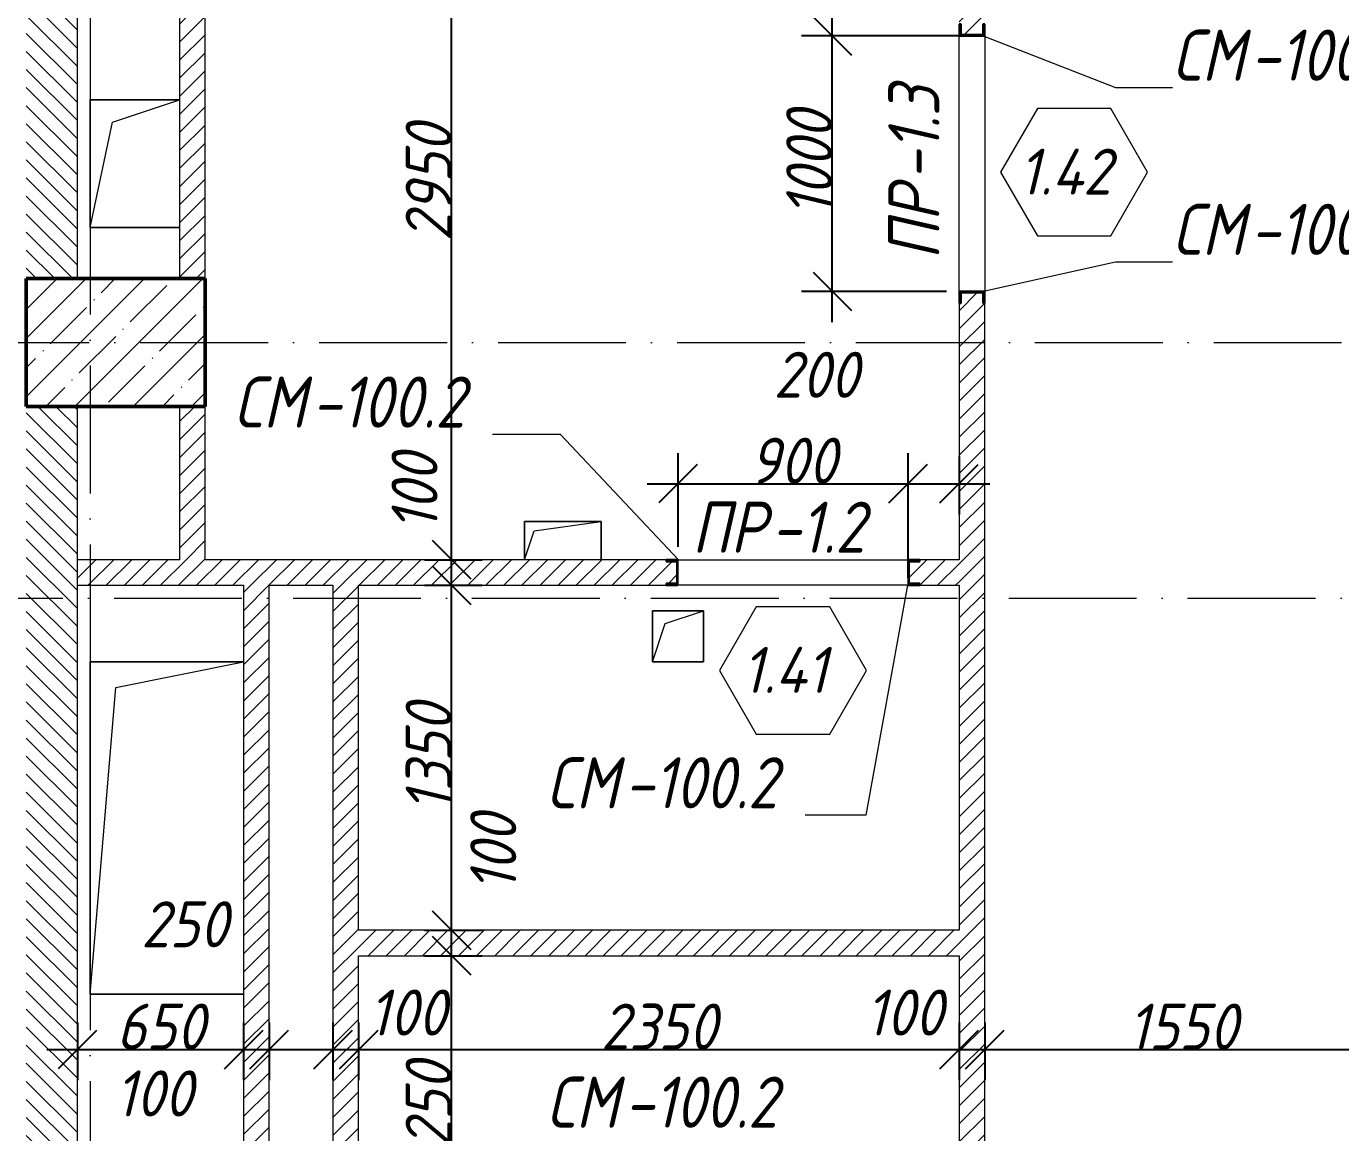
# Model space of a CAD drawing. Header units: millimetres. Extents: x -401725 to 250493, y 305116 to 802890.
# Drawn here: x -97501 to -92358, y 617205 to 621535 of the extents above; entities that cross this region are included whole.
import ezdxf

# ---------------------------------------------------------------- set-up
doc = ezdxf.new("R2010")
doc.units = ezdxf.units.MM
doc.linetypes.add('50_200_ШТРИХ_1Т_ш5_п1_п1_', pattern=[700, 500, -100, 0, -100])
for name, color, linetype, lineweight in [('A-____-____-DIMS', 7, 'Continuous', 9), ('A-DOOR-____-IDEN', 7, 'Continuous', 9), ('A-FLOR-____-OTLN', 7, 'Continuous', 9), ('A-GENM-____-IDEN', 7, 'Continuous', 9), ('A-GENM-____-MCUT', 7, 'Continuous', 25), ('A-GENM-____-OTLN', 7, 'Continuous', 9), ('A-GENM-____-OTLN-1', 7, 'Continuous', 25), ('A-WALL-FNSH-MCUT-1', 7, 'Continuous', 9), ('S-COLS-____-MCUT', 7, 'Continuous', 50), ('S-COLS-____-OTLN', 7, 'Continuous', 9), ('S-GRID-____-OTLN-1', 7, '50_200_ШТРИХ_1Т_ш5_п1_п1_', 9)]:
    doc.layers.add(name, color=color, linetype=linetype, lineweight=lineweight)
for name, color, linetype, lineweight, true_color in [('A-WALL-____-MCUT-4', 7, 'Continuous', 13, 0x000000), ('A-WALL-____-PATT-3', 9, 'Continuous', 9, 0x808080), ('A-WALL-____-PATT-4', 9, 'Continuous', 9, 0x808080), ('I-WALL-____-OTLN-2', 7, 'Continuous', 9, 0x000000)]:
    doc.layers.add(name, color=color, linetype=linetype, lineweight=lineweight, true_color=true_color)
doc.styles.add('ISOCPEUR_I_10', font='isocpeui.ttf', dxfattribs={"width": 0.9, "height": 180})
doc.styles.add('ISOCPEUR_I_14', font='isocpeui.ttf', dxfattribs={"width": 0.9, "height": 180})
doc.styles.add('ISOCPEUR_I_2', font='isocpeui.ttf', dxfattribs={"width": 0.85, "height": 2.3})
doc.dimstyles.new('ISO-1_8_0_9К_СРЕДНИЙ_Кладочные_5', dxfattribs={"dimscale": 304.8, "dimtxt": 179.276612, "dimasz": 0.492126, "dimexe": 0.393701, "dimexo": 0, "dimgap": 0, "dimtad": 1, "dimdec": 3, "dimrnd": 0.001, "dimdsep": 46, "dimtxsty": 'ISOCPEUR_I_10', "dimblk1": 'OBLIQUE', "dimblk2": 'OBLIQUE', "dimsah": 1, "dimcen": 0.09, "dimdle": 0.393701, "dimazin": 0, "dimtfac": 1, "dimtdec": 4, "dimtix": 1, "dimtmove": 2, "dimatfit": 3, "dimfxl": 1, "dimtvp": 1, "dimtolj": 1, "dimtzin": 0, "dimarcsym": 2})
doc.dimstyles.new('ISO-1_8_0_9К_СРЕДНИЙ_Кладочные_6', dxfattribs={"dimscale": 304.8, "dimtxt": 179.276612, "dimasz": 0.492126, "dimexe": 0.393701, "dimexo": 0, "dimgap": 0, "dimtad": 1, "dimdec": 3, "dimrnd": 0.001, "dimdsep": 46, "dimtxsty": 'ISOCPEUR_I_14', "dimblk1": 'OBLIQUE', "dimblk2": 'OBLIQUE', "dimsah": 1, "dimcen": 0.09, "dimdle": 0.393701, "dimazin": 0, "dimtfac": 1, "dimtdec": 4, "dimtix": 1, "dimtmove": 0, "dimatfit": 3, "dimfxl": 1, "dimtvp": 1, "dimtolj": 1, "dimtzin": 0, "dimarcsym": 2})
pattern_1 = [(135, (-175000.736, 544716.51), (-35.35534, -35.35534), [])]
pattern_2 = [(45, (-175000.736, 544716.51), (-35.35534, 35.35534), [])]

# ---------------------------------------------------------------- blocks, each defined once
blk = doc.blocks.new('BSC_Колонна _Прямоугольная - 500х700-V166-АР1_Кладочный план 1 этажа в осях 1-64_Ю-ЯЯ')
at = {"layer": 'S-COLS-____-OTLN'}
h = blk.add_hatch(dxfattribs=at)
h.set_pattern_fill('FP_171', color=256, style=0, pattern_type=2)
h.set_pattern_definition([(315, (-75581.04, 77850), (114.04925, 114.04925), []), (315, (-75581.04, 77735.95), (114.04925, 114.04925), [201.613, -40.323, 3.353, -36.97])])
h.paths.add_polyline_path([(-250, 350), (-250, -350), (250, -350), (250, 350)], flags=0)
at = {"layer": 'S-COLS-____-MCUT'}
for p, q in [((250, 350), (-250, 350)), ((-250, 350), (-250, -350)), ((250, -350), (250, 350)), ((-250, -350), (250, -350))]:
    blk.add_line(p, q, dxfattribs=at)
blk = doc.blocks.new('154_Стойка_СКБ_Швеллер - СМ-2230_100-28218823-АР1_Кладочный план 1 этажа в осях 1-64_Ю-ЯЯ')
at = {"layer": 'A-GENM-____-MCUT'}
for p, q in [((171, 50), (125, 50)), ((125, 50), (125, -50)), ((129.5, 42.4), (171, 42.4)), ((129.5, -42.4), (129.5, 42.4)), ((171, 42.4), (171, 50)), ((125, -50), (171, -50)), ((171, -42.4), (129.5, -42.4)), ((171, -50), (171, -42.4))]:
    blk.add_line(p, q, dxfattribs=at)
blk = doc.blocks.new('AR_Отверстие прямоугольное _в плите_ - AR_Отверстие прямоугольное _в плите_-30459597-АР1_Кладочный план 1 этажа в осях 1-64_Ю-ЯЯ')
at = {"layer": 'A-GENM-____-OTLN'}
for p, q in [((100, 100), (-100, 100)), ((-100, 100), (-100, -100)), ((-50, 50), (100, 100)), ((100, -100), (100, 100)), ((-100, -100), (-50, 50)), ((-100, -100), (100, -100))]:
    blk.add_line(p, q, dxfattribs=at)
blk = doc.blocks.new('AR_Отверстие прямоугольное _в плите_ - AR_Отверстие прямоугольное _в плите_-V193-АР1_Кладочный план 1 этажа в осях 1-64_Ю-ЯЯ')
at = {"layer": 'A-GENM-____-OTLN'}
for p, q in [((150, 75), (-150, 75)), ((-150, 75), (-150, -75)), ((-112.5, 37.5), (150, 75)), ((150, -75), (150, 75)), ((-150, -75), (-112.5, 37.5))]:
    blk.add_line(p, q, dxfattribs=at)
blk = doc.blocks.new('AR_Отверстие прямоугольное _в плите_ - AR_Отверстие прямоугольное _в плите_-30552544-АР1_Кладочный план 1 этажа в осях 1-64_Ю-ЯЯ')
at = {"layer": 'A-GENM-____-OTLN'}
for p, q in [((300, 650), (-300, 650)), ((-300, 650), (-300, -650)), ((-200, 550), (300, 650)), ((-300, -650), (-200, 550)), ((-300, -650), (300, -650))]:
    blk.add_line(p, q, dxfattribs=at)
blk = doc.blocks.new('AR_Отверстие прямоугольное _в плите_ - AR_Отверстие прямоугольное _в плите_-V244-АР1_Кладочный план 1 этажа в осях 1-64_Ю-ЯЯ')
at = {"layer": 'A-GENM-____-OTLN'}
for p, q in [((175, 250), (-175, 250)), ((-175, 250), (-175, -250)), ((-87.5, 162.5), (175, 250)), ((-175, -250), (-87.5, 162.5)), ((-175, -250), (175, -250))]:
    blk.add_line(p, q, dxfattribs=at)
blk = doc.blocks.new('Марка проема - марка проема-27336095-АР1_Кладочный план 1 этажа в осях 1-64_Ю-ЯЯ')
at = {"layer": 'A-DOOR-____-IDEN'}
for p, q in [((-1.439, 0.159), (-2.877, -2.333)), ((1.439, 0.159), (-1.439, 0.159)), ((2.877, -2.333), (1.439, 0.159)), ((-2.877, -2.333), (-1.439, -4.825)), ((1.439, -4.825), (2.877, -2.333)), ((-1.439, -4.825), (1.439, -4.825))]:
    blk.add_line(p, q, dxfattribs=at)
blk = doc.blocks.new('_Oblique')
at = {"color": 0, "linetype": 'ByBlock', "lineweight": -2}
blk.add_line((-0.5, -0.5), (0.5, 0.5), dxfattribs=at)
blk = doc.blocks.new('*D12649')
at = {"layer": 'A-____-____-DIMS', "color": 0, "lineweight": -2, "transparency": 16777216}
for p, q in [((-95836.4, 616527.6), (-95836.4, 618017.6)), ((-95942.5, 617897.6), (-95716.4, 617897.6)), ((-96255.5, 616647.6), (-95716.4, 616647.6))]:
    blk.add_line(p, q, dxfattribs=at)
at = {"layer": 'Defpoints', "color": 0, "transparency": 16777216}
for p in [(-95942.5, 617897.6), (-95836.4, 617897.6), (-96255.5, 616647.6)]:
    blk.add_point(p, dxfattribs=at)
at = {"layer": 'A-____-____-DIMS', "color": 0, "lineweight": -2, "transparency": 16777216, "xscale": 150, "yscale": 150, "zscale": 150}
for p, rotation in [((-95836.4, 617897.6), 90), ((-95836.4, 616647.6), 270)]:
    blk.add_blockref('_Oblique', p, dxfattribs=dict(at, rotation=rotation))
at = {"layer": 'A-____-____-DIMS', "color": 0, "transparency": 16777216, "insert": (-95926.4, 617272.6), "char_height": 180, "width": 504.733, "attachment_point": 5, "rotation": 90, "style": 'ISOCPEUR_I_14'}
blk.add_mtext('\\A1;1250', dxfattribs=at)
blk = doc.blocks.new('*D12650')
at = {"layer": 'A-____-____-DIMS', "color": 0, "lineweight": -2, "transparency": 16777216}
for p, q in [((-95836.4, 617777.6), (-95836.4, 618117.6)), ((-95942.5, 617997.6), (-95716.4, 617997.6)), ((-95942.5, 617897.6), (-95716.4, 617897.6))]:
    blk.add_line(p, q, dxfattribs=at)
at = {"layer": 'Defpoints', "color": 0, "transparency": 16777216}
for p in [(-95942.5, 617997.6), (-95836.4, 617997.6), (-95942.5, 617897.6)]:
    blk.add_point(p, dxfattribs=at)
at = {"layer": 'A-____-____-DIMS', "color": 0, "lineweight": -2, "transparency": 16777216, "xscale": 150, "yscale": 150, "zscale": 150}
for p, rotation in [((-95836.4, 617997.6), 90), ((-95836.4, 617897.6), 270)]:
    blk.add_blockref('_Oblique', p, dxfattribs=dict(at, rotation=rotation))
at = {"layer": 'A-____-____-DIMS', "color": 0, "transparency": 16777216, "insert": (-95763.6, 618148.5), "char_height": 180, "width": 368.207, "attachment_point": 1, "rotation": 90, "line_spacing_factor": 1.149209, "style": 'ISOCPEUR_I_10'}
blk.add_mtext('\\A1;100', dxfattribs=at)
blk = doc.blocks.new('*D12651')
at = {"layer": 'A-____-____-DIMS', "color": 0, "lineweight": -2, "transparency": 16777216}
for p, q in [((-95836.4, 617877.6), (-95836.4, 619467.6)), ((-95942.5, 619347.6), (-95716.4, 619347.6)), ((-95942.5, 617997.6), (-95716.4, 617997.6))]:
    blk.add_line(p, q, dxfattribs=at)
at = {"layer": 'Defpoints', "color": 0, "transparency": 16777216}
for p in [(-95942.5, 619347.6), (-95836.4, 619347.6), (-95942.5, 617997.6)]:
    blk.add_point(p, dxfattribs=at)
at = {"layer": 'A-____-____-DIMS', "color": 0, "lineweight": -2, "transparency": 16777216, "xscale": 150, "yscale": 150, "zscale": 150}
for p, rotation in [((-95836.4, 619347.6), 90), ((-95836.4, 617997.6), 270)]:
    blk.add_blockref('_Oblique', p, dxfattribs=dict(at, rotation=rotation))
at = {"layer": 'A-____-____-DIMS', "color": 0, "transparency": 16777216, "insert": (-95926.4, 618672.6), "char_height": 180, "width": 504.733, "attachment_point": 5, "rotation": 90, "style": 'ISOCPEUR_I_14'}
blk.add_mtext('\\A1;1350', dxfattribs=at)
blk = doc.blocks.new('*D12652')
at = {"layer": 'A-____-____-DIMS', "color": 0, "lineweight": -2, "transparency": 16777216}
for p, q in [((-95836.4, 619227.6), (-95836.4, 619567.6)), ((-95942.5, 619447.6), (-95716.4, 619447.6)), ((-95942.5, 619347.6), (-95716.4, 619347.6))]:
    blk.add_line(p, q, dxfattribs=at)
at = {"layer": 'Defpoints', "color": 0, "transparency": 16777216}
for p in [(-95942.5, 619447.6), (-95836.4, 619447.6), (-95942.5, 619347.6)]:
    blk.add_point(p, dxfattribs=at)
at = {"layer": 'A-____-____-DIMS', "color": 0, "lineweight": -2, "transparency": 16777216, "xscale": 150, "yscale": 150, "zscale": 150}
for p, rotation in [((-95836.4, 619447.6), 90), ((-95836.4, 619347.6), 270)]:
    blk.add_blockref('_Oblique', p, dxfattribs=dict(at, rotation=rotation))
at = {"layer": 'A-____-____-DIMS', "color": 0, "transparency": 16777216, "insert": (-96071.6, 619560), "char_height": 180, "width": 368.207, "attachment_point": 1, "rotation": 90, "line_spacing_factor": 1.149209, "style": 'ISOCPEUR_I_10'}
blk.add_mtext('\\A1;100', dxfattribs=at)
blk = doc.blocks.new('*D12653')
at = {"layer": 'A-____-____-DIMS', "color": 0, "lineweight": -2, "transparency": 16777216}
for p, q in [((-95836.4, 619327.6), (-95836.4, 622517.6)), ((-95942.5, 622397.6), (-95716.4, 622397.6)), ((-95942.5, 619447.6), (-95716.4, 619447.6))]:
    blk.add_line(p, q, dxfattribs=at)
at = {"layer": 'Defpoints', "color": 0, "transparency": 16777216}
for p in [(-95942.5, 622397.6), (-95836.4, 622397.6), (-95942.5, 619447.6)]:
    blk.add_point(p, dxfattribs=at)
at = {"layer": 'A-____-____-DIMS', "color": 0, "lineweight": -2, "transparency": 16777216, "xscale": 150, "yscale": 150, "zscale": 150}
for p, rotation in [((-95836.4, 622397.6), 90), ((-95836.4, 619447.6), 270)]:
    blk.add_blockref('_Oblique', p, dxfattribs=dict(at, rotation=rotation))
at = {"layer": 'A-____-____-DIMS', "color": 0, "transparency": 16777216, "insert": (-95926.4, 620922.6), "char_height": 180, "width": 546.104, "attachment_point": 5, "rotation": 90, "style": 'ISOCPEUR_I_14'}
blk.add_mtext('\\A1;2950', dxfattribs=at)
blk = doc.blocks.new('*D12654')
at = {"layer": 'A-____-____-DIMS', "color": 0, "lineweight": -2, "transparency": 16777216}
for p, q in [((-97300.7, 617636.3), (-97300.7, 617410.3)), ((-96650.7, 617636.3), (-96650.7, 617410.3)), ((-97420.7, 617530.3), (-96530.7, 617530.3))]:
    blk.add_line(p, q, dxfattribs=at)
at = {"layer": 'Defpoints', "color": 0, "transparency": 16777216}
for p in [(-97300.7, 617636.3), (-96650.7, 617636.3), (-96650.7, 617530.3)]:
    blk.add_point(p, dxfattribs=at)
at = {"layer": 'A-____-____-DIMS', "color": 0, "lineweight": -2, "transparency": 16777216, "xscale": 150, "yscale": 150, "zscale": 150, "rotation": 180}
blk.add_blockref('_Oblique', (-97300.7, 617530.3), dxfattribs=at)
at = {"layer": 'A-____-____-DIMS', "color": 0, "lineweight": -2, "transparency": 16777216, "xscale": 150, "yscale": 150, "zscale": 150}
blk.add_blockref('_Oblique', (-96650.7, 617530.3), dxfattribs=at)
at = {"layer": 'A-____-____-DIMS', "color": 0, "transparency": 16777216, "insert": (-96975.7, 617620.3), "char_height": 180, "width": 409.578, "attachment_point": 5, "style": 'ISOCPEUR_I_14'}
blk.add_mtext('\\A1;650', dxfattribs=at)
blk = doc.blocks.new('*D12655')
at = {"layer": 'A-____-____-DIMS', "color": 0, "lineweight": -2, "transparency": 16777216}
for p, q in [((-96650.7, 617636.3), (-96650.7, 617410.3)), ((-96550.7, 617636.3), (-96550.7, 617410.3)), ((-96770.7, 617530.3), (-96430.7, 617530.3))]:
    blk.add_line(p, q, dxfattribs=at)
at = {"layer": 'Defpoints', "color": 0, "transparency": 16777216}
for p in [(-96650.7, 617636.3), (-96550.7, 617636.3), (-96550.7, 617530.3)]:
    blk.add_point(p, dxfattribs=at)
at = {"layer": 'A-____-____-DIMS', "color": 0, "lineweight": -2, "transparency": 16777216, "xscale": 150, "yscale": 150, "zscale": 150, "rotation": 180}
blk.add_blockref('_Oblique', (-96650.7, 617530.3), dxfattribs=at)
at = {"layer": 'A-____-____-DIMS', "color": 0, "lineweight": -2, "transparency": 16777216, "xscale": 150, "yscale": 150, "zscale": 150}
blk.add_blockref('_Oblique', (-96550.7, 617530.3), dxfattribs=at)
at = {"layer": 'A-____-____-DIMS', "color": 0, "transparency": 16777216, "insert": (-97153.1, 617448.9), "char_height": 180, "width": 368.207, "attachment_point": 1, "line_spacing_factor": 1.149209, "style": 'ISOCPEUR_I_10'}
blk.add_mtext('\\A1;100', dxfattribs=at)
blk = doc.blocks.new('*D12656')
at = {"layer": 'A-____-____-DIMS', "color": 0, "lineweight": -2, "transparency": 16777216}
for p, q in [((-96550.7, 617636.3), (-96550.7, 617410.3)), ((-96300.7, 617636.3), (-96300.7, 617410.3)), ((-96670.7, 617530.3), (-96180.7, 617530.3))]:
    blk.add_line(p, q, dxfattribs=at)
at = {"layer": 'Defpoints', "color": 0, "transparency": 16777216}
for p in [(-96550.7, 617636.3), (-96300.7, 617636.3), (-96300.7, 617530.3)]:
    blk.add_point(p, dxfattribs=at)
at = {"layer": 'A-____-____-DIMS', "color": 0, "lineweight": -2, "transparency": 16777216, "xscale": 150, "yscale": 150, "zscale": 150, "rotation": 180}
blk.add_blockref('_Oblique', (-96550.7, 617530.3), dxfattribs=at)
at = {"layer": 'A-____-____-DIMS', "color": 0, "lineweight": -2, "transparency": 16777216, "xscale": 150, "yscale": 150, "zscale": 150}
blk.add_blockref('_Oblique', (-96300.7, 617530.3), dxfattribs=at)
at = {"layer": 'A-____-____-DIMS', "color": 0, "transparency": 16777216, "insert": (-97051.6, 618110.8), "char_height": 180, "width": 409.578, "attachment_point": 1, "line_spacing_factor": 1.149209, "style": 'ISOCPEUR_I_10'}
blk.add_mtext('\\A1;250', dxfattribs=at)
blk = doc.blocks.new('*D12657')
at = {"layer": 'A-____-____-DIMS', "color": 0, "lineweight": -2, "transparency": 16777216}
for p, q in [((-96300.7, 617636.3), (-96300.7, 617410.3)), ((-96200.7, 617636.3), (-96200.7, 617410.3)), ((-96420.7, 617530.3), (-96080.7, 617530.3))]:
    blk.add_line(p, q, dxfattribs=at)
at = {"layer": 'Defpoints', "color": 0, "transparency": 16777216}
for p in [(-96300.7, 617636.3), (-96200.7, 617636.3), (-96200.7, 617530.3)]:
    blk.add_point(p, dxfattribs=at)
at = {"layer": 'A-____-____-DIMS', "color": 0, "lineweight": -2, "transparency": 16777216, "xscale": 150, "yscale": 150, "zscale": 150, "rotation": 180}
blk.add_blockref('_Oblique', (-96300.7, 617530.3), dxfattribs=at)
at = {"layer": 'A-____-____-DIMS', "color": 0, "lineweight": -2, "transparency": 16777216, "xscale": 150, "yscale": 150, "zscale": 150}
blk.add_blockref('_Oblique', (-96200.7, 617530.3), dxfattribs=at)
at = {"layer": 'A-____-____-DIMS', "color": 0, "transparency": 16777216, "insert": (-96160.9, 617765.4), "char_height": 180, "width": 368.207, "attachment_point": 1, "line_spacing_factor": 1.149209, "style": 'ISOCPEUR_I_10'}
blk.add_mtext('\\A1;100', dxfattribs=at)
blk = doc.blocks.new('*D12658')
at = {"layer": 'A-____-____-DIMS', "color": 0, "lineweight": -2, "transparency": 16777216}
for p, q in [((-96200.7, 617636.3), (-96200.7, 617410.3)), ((-93850.7, 617636.3), (-93850.7, 617410.3)), ((-96320.7, 617530.3), (-93730.7, 617530.3))]:
    blk.add_line(p, q, dxfattribs=at)
at = {"layer": 'Defpoints', "color": 0, "transparency": 16777216}
for p in [(-96200.7, 617636.3), (-93850.7, 617636.3), (-93850.7, 617530.3)]:
    blk.add_point(p, dxfattribs=at)
at = {"layer": 'A-____-____-DIMS', "color": 0, "lineweight": -2, "transparency": 16777216, "xscale": 150, "yscale": 150, "zscale": 150, "rotation": 180}
blk.add_blockref('_Oblique', (-96200.7, 617530.3), dxfattribs=at)
at = {"layer": 'A-____-____-DIMS', "color": 0, "lineweight": -2, "transparency": 16777216, "xscale": 150, "yscale": 150, "zscale": 150}
blk.add_blockref('_Oblique', (-93850.7, 617530.3), dxfattribs=at)
at = {"layer": 'A-____-____-DIMS', "color": 0, "transparency": 16777216, "insert": (-95025.7, 617620.3), "char_height": 180, "width": 546.104, "attachment_point": 5, "style": 'ISOCPEUR_I_14'}
blk.add_mtext('\\A1;2350', dxfattribs=at)
blk = doc.blocks.new('*D12659')
at = {"layer": 'A-____-____-DIMS', "color": 0, "lineweight": -2, "transparency": 16777216}
for p, q in [((-93850.7, 617636.3), (-93850.7, 617410.3)), ((-93750.7, 617636.3), (-93750.7, 617410.3)), ((-93970.7, 617530.3), (-93630.7, 617530.3))]:
    blk.add_line(p, q, dxfattribs=at)
at = {"layer": 'Defpoints', "color": 0, "transparency": 16777216}
for p in [(-93850.7, 617636.3), (-93750.7, 617636.3), (-93750.7, 617530.3)]:
    blk.add_point(p, dxfattribs=at)
at = {"layer": 'A-____-____-DIMS', "color": 0, "lineweight": -2, "transparency": 16777216, "xscale": 150, "yscale": 150, "zscale": 150, "rotation": 180}
blk.add_blockref('_Oblique', (-93850.7, 617530.3), dxfattribs=at)
at = {"layer": 'A-____-____-DIMS', "color": 0, "lineweight": -2, "transparency": 16777216, "xscale": 150, "yscale": 150, "zscale": 150}
blk.add_blockref('_Oblique', (-93750.7, 617530.3), dxfattribs=at)
at = {"layer": 'A-____-____-DIMS', "color": 0, "transparency": 16777216, "insert": (-94217, 617765.4), "char_height": 180, "width": 368.207, "attachment_point": 1, "line_spacing_factor": 1.149209, "style": 'ISOCPEUR_I_10'}
blk.add_mtext('\\A1;100', dxfattribs=at)
blk = doc.blocks.new('*D12660')
at = {"layer": 'A-____-____-DIMS', "color": 0, "lineweight": -2, "transparency": 16777216}
for p, q in [((-93750.7, 617636.3), (-93750.7, 617410.3)), ((-92200.7, 617636.3), (-92200.7, 617410.3)), ((-93870.7, 617530.3), (-92080.7, 617530.3))]:
    blk.add_line(p, q, dxfattribs=at)
at = {"layer": 'Defpoints', "color": 0, "transparency": 16777216}
for p in [(-93750.7, 617636.3), (-92200.7, 617636.3), (-92200.7, 617530.3)]:
    blk.add_point(p, dxfattribs=at)
at = {"layer": 'A-____-____-DIMS', "color": 0, "lineweight": -2, "transparency": 16777216, "xscale": 150, "yscale": 150, "zscale": 150, "rotation": 180}
blk.add_blockref('_Oblique', (-93750.7, 617530.3), dxfattribs=at)
at = {"layer": 'A-____-____-DIMS', "color": 0, "lineweight": -2, "transparency": 16777216, "xscale": 150, "yscale": 150, "zscale": 150}
blk.add_blockref('_Oblique', (-92200.7, 617530.3), dxfattribs=at)
at = {"layer": 'A-____-____-DIMS', "color": 0, "transparency": 16777216, "insert": (-92975.7, 617620.3), "char_height": 180, "width": 504.733, "attachment_point": 5, "style": 'ISOCPEUR_I_14'}
blk.add_mtext('\\A1;1550', dxfattribs=at)
blk = doc.blocks.new('*D12668')
at = {"layer": 'A-____-____-DIMS', "color": 0, "lineweight": -2, "transparency": 16777216}
for p, q in [((-94950.7, 619497.6), (-94950.7, 619865.1)), ((-94050.7, 619377.2), (-94050.7, 619865.1)), ((-95070.7, 619745.1), (-93930.7, 619745.1))]:
    blk.add_line(p, q, dxfattribs=at)
at = {"layer": 'Defpoints', "color": 0, "transparency": 16777216}
for p in [(-94050.7, 619745.1), (-94950.7, 619497.6), (-94050.7, 619377.2)]:
    blk.add_point(p, dxfattribs=at)
at = {"layer": 'A-____-____-DIMS', "color": 0, "lineweight": -2, "transparency": 16777216, "xscale": 150, "yscale": 150, "zscale": 150, "rotation": 180}
blk.add_blockref('_Oblique', (-94950.7, 619745.1), dxfattribs=at)
at = {"layer": 'A-____-____-DIMS', "color": 0, "lineweight": -2, "transparency": 16777216, "xscale": 150, "yscale": 150, "zscale": 150}
blk.add_blockref('_Oblique', (-94050.7, 619745.1), dxfattribs=at)
at = {"layer": 'A-____-____-DIMS', "color": 0, "transparency": 16777216, "insert": (-94500.7, 619835.1), "char_height": 180, "width": 409.578, "attachment_point": 5, "style": 'ISOCPEUR_I_14'}
blk.add_mtext('\\A1;900', dxfattribs=at)
blk = doc.blocks.new('*D12669')
at = {"layer": 'A-____-____-DIMS', "color": 0, "lineweight": -2, "transparency": 16777216}
for p, q in [((-94050.7, 619377.2), (-94050.7, 619865.1)), ((-93850.7, 619851.1), (-93850.7, 619625.1)), ((-94170.7, 619745.1), (-93730.7, 619745.1))]:
    blk.add_line(p, q, dxfattribs=at)
at = {"layer": 'Defpoints', "color": 0, "transparency": 16777216}
for p in [(-93850.7, 619851.1), (-93850.7, 619745.1), (-94050.7, 619377.2)]:
    blk.add_point(p, dxfattribs=at)
at = {"layer": 'A-____-____-DIMS', "color": 0, "lineweight": -2, "transparency": 16777216, "xscale": 150, "yscale": 150, "zscale": 150, "rotation": 180}
blk.add_blockref('_Oblique', (-94050.7, 619745.1), dxfattribs=at)
at = {"layer": 'A-____-____-DIMS', "color": 0, "lineweight": -2, "transparency": 16777216, "xscale": 150, "yscale": 150, "zscale": 150}
blk.add_blockref('_Oblique', (-93850.7, 619745.1), dxfattribs=at)
at = {"layer": 'A-____-____-DIMS', "color": 0, "transparency": 16777216, "insert": (-94577.1, 620261.4), "char_height": 180, "width": 409.578, "attachment_point": 1, "line_spacing_factor": 1.149209, "style": 'ISOCPEUR_I_10'}
blk.add_mtext('\\A1;200', dxfattribs=at)
blk = doc.blocks.new('*D12670')
at = {"layer": 'A-____-____-DIMS', "color": 0, "lineweight": -2, "transparency": 16777216}
for p, q in [((-94347.3, 620377.6), (-94347.3, 621617.6)), ((-93836.7, 621497.6), (-94467.3, 621497.6)), ((-93900.7, 620497.6), (-94467.3, 620497.6))]:
    blk.add_line(p, q, dxfattribs=at)
at = {"layer": 'Defpoints', "color": 0, "transparency": 16777216}
for p in [(-94347.3, 621497.6), (-93836.7, 621497.6), (-93900.7, 620497.6)]:
    blk.add_point(p, dxfattribs=at)
at = {"layer": 'A-____-____-DIMS', "color": 0, "lineweight": -2, "transparency": 16777216, "xscale": 150, "yscale": 150, "zscale": 150}
for p, rotation in [((-94347.3, 621497.6), 90), ((-94347.3, 620497.6), 270)]:
    blk.add_blockref('_Oblique', p, dxfattribs=dict(at, rotation=rotation))
at = {"layer": 'A-____-____-DIMS', "color": 0, "transparency": 16777216, "insert": (-94437.3, 620997.6), "char_height": 180, "width": 504.733, "attachment_point": 5, "rotation": 90, "style": 'ISOCPEUR_I_14'}
blk.add_mtext('\\A1;1000', dxfattribs=at)
blk = doc.blocks.new('*D12671')
at = {"layer": 'A-____-____-DIMS', "color": 0, "lineweight": -2, "transparency": 16777216}
for p, q in [((-94347.3, 621377.6), (-94347.3, 622517.6)), ((-94453.4, 622397.6), (-94227.3, 622397.6)), ((-93836.7, 621497.6), (-94467.3, 621497.6))]:
    blk.add_line(p, q, dxfattribs=at)
at = {"layer": 'Defpoints', "color": 0, "transparency": 16777216}
for p in [(-94453.4, 622397.6), (-94347.3, 622397.6), (-93836.7, 621497.6)]:
    blk.add_point(p, dxfattribs=at)
at = {"layer": 'A-____-____-DIMS', "color": 0, "lineweight": -2, "transparency": 16777216, "xscale": 150, "yscale": 150, "zscale": 150}
for p, rotation in [((-94347.3, 622397.6), 90), ((-94347.3, 621497.6), 270)]:
    blk.add_blockref('_Oblique', p, dxfattribs=dict(at, rotation=rotation))
at = {"layer": 'A-____-____-DIMS', "color": 0, "transparency": 16777216, "insert": (-94437.3, 621947.6), "char_height": 180, "width": 409.578, "attachment_point": 5, "rotation": 90, "style": 'ISOCPEUR_I_14'}
blk.add_mtext('\\A1;900', dxfattribs=at)

msp = doc.modelspace()

# ---------------------------------------------------------------- hatches: boundary and pattern name
at = {"layer": 'A-WALL-____-PATT-3'}
h = msp.add_hatch(dxfattribs=at)
h.set_pattern_fill('FP_6', color=256, style=0, pattern_type=2)
h.set_pattern_definition(pattern_1)
h.paths.add_polyline_path([(-97500.7357, 620547.5526), (-97300.7357, 620547.5526), (-97300.7357, 622397.5526), (-97500.7357, 622397.5526)], flags=0)
h = msp.add_hatch(dxfattribs=at)
h.set_pattern_fill('FP_6', color=256, style=0, pattern_type=2)
h.set_pattern_definition(pattern_1)
h.paths.add_polyline_path([(-97500.7357, 615097.5526), (-97300.7357, 615097.5526), (-97300.7357, 620047.5526), (-97500.7357, 620047.5526), (-97500.7357, 618086.3204)], flags=0)
at = {"layer": 'A-WALL-____-PATT-4'}
h = msp.add_hatch(dxfattribs=at)
h.set_pattern_fill('FP_5', color=256, style=0, pattern_type=2)
h.set_pattern_definition(pattern_2)
h.paths.add_polyline_path([(-96800.7357, 620547.5526), (-96800.7357, 622397.5526), (-96900.7357, 622397.5526), (-96900.7357, 620547.5526)], flags=0)
h = msp.add_hatch(dxfattribs=at)
h.set_pattern_fill('FP_5', color=256, style=0, pattern_type=2)
h.set_pattern_definition(pattern_2)
h.paths.add_polyline_path([(-93750.7357, 611797.5526), (-93750.7357, 611951.5526), (-93758.3357, 611951.5526), (-93758.3357, 611993.0526), (-93843.1357, 611993.0526), (-93843.1357, 611951.5526), (-93850.7357, 611951.5526), (-93850.7357, 611797.5526), (-93758.3357, 611797.5526)], flags=0)
h.paths.add_polyline_path([(-93843.1357, 612902.0526), (-93758.3357, 612902.0526), (-93757.9232, 612943.5526), (-93750.7357, 612943.5526), (-93750.7357, 614341.5526), (-93758.3357, 614341.5526), (-93758.3357, 614383.0526), (-93843.1357, 614383.0526), (-93843.1357, 614341.5526), (-93850.7357, 614341.5526), (-93850.7357, 612943.5526), (-93843.1357, 612943.5526)], flags=0)
h.paths.add_polyline_path([(-93758.3357, 615392.0526), (-93758.3357, 615433.5526), (-93750.7357, 615433.5526), (-93750.7357, 620451.5526), (-93758.3357, 620451.5526), (-93758.3357, 620493.0526), (-93843.1357, 620493.0526), (-93843.1357, 620451.5526), (-93850.7357, 620451.5526), (-93850.7357, 615433.5526), (-93843.1357, 615433.5526), (-93843.1357, 615392.0526)], flags=0)
h.paths.add_polyline_path([(-93843.1357, 621502.0526), (-93758.3357, 621502.0526), (-93758.3357, 621543.5526), (-93750.7357, 621543.5526), (-93750.7357, 622397.5526), (-93850.7357, 622397.5526), (-93850.7357, 621543.5526), (-93843.1357, 621543.5526)], flags=0)
h = msp.add_hatch(dxfattribs=at)
h.set_pattern_fill('FP_5', color=256, style=0, pattern_type=2)
h.set_pattern_definition(pattern_2)
h.paths.add_polyline_path([(-96900.7357, 619447.5526), (-96800.7357, 619447.5526), (-96800.7357, 620047.5526), (-96900.7357, 620047.5526)], flags=0)
h = msp.add_hatch(dxfattribs=at)
h.set_pattern_fill('FP_5', color=256, style=0, pattern_type=2)
h.set_pattern_definition(pattern_2)
h.paths.add_polyline_path([(-94004.7357, 619347.5526), (-93850.7357, 619347.5526), (-93850.7357, 619447.5526), (-94004.7357, 619447.5526), (-94004.7357, 619439.9526), (-94046.2357, 619439.9526), (-94046.2357, 619355.1526), (-94004.7357, 619355.1526)], flags=0)
h.paths.add_polyline_path([(-96550.7357, 619347.5526), (-94996.7357, 619347.5526), (-94996.7357, 619355.1526), (-94955.2357, 619355.1526), (-94955.2357, 619439.9526), (-94996.7357, 619439.9526), (-94996.7357, 619447.5526), (-97300.7357, 619447.5526), (-97300.7357, 619347.5526), (-96650.7357, 619347.5526)], flags=0)
h = msp.add_hatch(dxfattribs=at)
h.set_pattern_fill('FP_5', color=256, style=0, pattern_type=2)
h.set_pattern_definition(pattern_2)
h.paths.add_polyline_path([(-96550.7357, 615947.5526), (-96550.7357, 619347.5526), (-96650.7357, 619347.5526), (-96650.7357, 615947.5526)], flags=0)
h = msp.add_hatch(dxfattribs=at)
h.set_pattern_fill('FP_5', color=256, style=0, pattern_type=2)
h.set_pattern_definition(pattern_2)
h.paths.add_polyline_path([(-96200.7357, 616547.5526), (-96200.7357, 616597.5526), (-96203.7357, 616597.5526), (-96203.7357, 616644.5526), (-96297.7357, 616644.5526), (-96297.7357, 616597.5526), (-96300.7357, 616597.5526), (-96300.7357, 616547.5526), (-96203.7357, 616547.5526)], flags=0)
h.paths.add_polyline_path([(-96200.7357, 617047.5526), (-96200.7357, 619347.5526), (-96300.7357, 619347.5526), (-96300.7357, 617047.5526)], flags=0)
h = msp.add_hatch(dxfattribs=at)
h.set_pattern_fill('FP_5', color=256, style=0, pattern_type=2)
h.set_pattern_definition(pattern_2)
h.paths.add_polyline_path([(-93850.7357, 617897.5526), (-93850.7357, 617997.5526), (-96200.7357, 617997.5526), (-96200.7357, 617897.5526), (-94595.6538, 617897.5526)], flags=0)

# ---------------------------------------------------------------- linework, layer by layer
at = {"layer": 'A-FLOR-____-OTLN'}
for p, q in [((-97250.7357, 621247.2051), (-96900.7357, 621247.2051)), ((-97250.7357, 620747.2051), (-97250.7357, 621247.2051)), ((-96900.7357, 620747.2051), (-97250.7357, 620747.2051)), ((-95550.7357, 619447.5526), (-95550.7357, 619597.5526)), ((-95550.7357, 619597.5526), (-95250.7357, 619597.5526)), ((-95250.7357, 619597.5526), (-95250.7357, 619447.5526)), ((-95050.7357, 619247.5526), (-94850.7357, 619247.5526)), ((-95050.7357, 619047.5526), (-95050.7357, 619247.5526)), ((-94850.7357, 619247.5526), (-94850.7357, 619047.5526)), ((-97250.7357, 619047.5526), (-96650.7357, 619047.5526)), ((-97250.7357, 617747.5526), (-97250.7357, 619047.5526)), ((-94850.7357, 619047.5526), (-95050.7357, 619047.5526)), ((-96650.7357, 617747.5526), (-97250.7357, 617747.5526))]:
    msp.add_line(p, q, dxfattribs=at)
at = {"layer": 'A-GENM-____-IDEN'}
for p, q in [((-93750.7357, 621495.5526), (-93238.7509, 621295.0705)), ((-93238.7509, 621295.0705), (-93015.6994, 621295.0705)), ((-93750.7357, 620499.5526), (-93238.7509, 620613.4421)), ((-93238.7509, 620613.4421), (-93015.6994, 620613.4421)), ((-95410.0516, 619937.5526), (-95676.3826, 619937.5526)), ((-94948.7357, 619447.5526), (-95410.0516, 619937.5526)), ((-94052.7357, 619347.5526), (-94215.1782, 618447.5526)), ((-94215.1782, 618447.5526), (-94453.0007, 618447.5526))]:
    msp.add_line(p, q, dxfattribs=at)
at = {"layer": 'A-WALL-____-MCUT-4'}
for p, q in [((-97300.7357, 620547.5526), (-97300.7357, 622397.5526)), ((-97300.7357, 615097.5526), (-97300.7357, 620047.5526))]:
    msp.add_line(p, q, dxfattribs=at)
at = {"layer": 'A-WALL-FNSH-MCUT-1'}
for p, q in [((-96900.7357, 622397.5526), (-96900.7357, 620547.5526)), ((-96800.7357, 620547.5526), (-96800.7357, 622397.5526)), ((-93850.7357, 620451.5526), (-93850.7357, 619447.5526)), ((-93750.7357, 615433.5526), (-93750.7357, 620451.5526)), ((-96900.7357, 620047.5526), (-96900.7357, 619447.5526)), ((-96800.7357, 619447.5526), (-96800.7357, 620047.5526)), ((-96900.7357, 619447.5526), (-97300.7357, 619447.5526)), ((-94996.7357, 619447.5526), (-96800.7357, 619447.5526)), ((-93850.7357, 619447.5526), (-94004.7357, 619447.5526)), ((-97300.7357, 619347.5526), (-96650.7357, 619347.5526)), ((-96650.7357, 619347.5526), (-96650.7357, 615947.5526)), ((-96550.7357, 616547.5526), (-96550.7357, 619347.5526)), ((-96550.7357, 619347.5526), (-96300.7357, 619347.5526)), ((-96300.7357, 619347.5526), (-96300.7357, 617047.5526)), ((-96200.7357, 617997.5526), (-96200.7357, 619347.5526)), ((-96200.7357, 619347.5526), (-94996.7357, 619347.5526)), ((-94004.7357, 619347.5526), (-93850.7357, 619347.5526)), ((-93850.7357, 619347.5526), (-93850.7357, 617997.5526)), ((-93850.7357, 617997.5526), (-96200.7357, 617997.5526)), ((-96200.7357, 617897.5526), (-93850.7357, 617897.5526)), ((-96200.7357, 617047.5526), (-96200.7357, 617897.5526)), ((-93850.7357, 617897.5526), (-93850.7357, 616547.5526))]:
    msp.add_line(p, q, dxfattribs=at)
at = {"layer": 'I-WALL-____-OTLN-2'}
for p, q in [((-93850.7357, 620497.5526), (-93850.7357, 621497.5526)), ((-93750.7357, 621497.5526), (-93750.7357, 620497.5526)), ((-94950.7357, 619447.5526), (-94050.7357, 619447.5526)), ((-94050.7357, 619347.5526), (-94950.7357, 619347.5526))]:
    msp.add_line(p, q, dxfattribs=at)
at = {"layer": 'S-GRID-____-OTLN-1'}
for p, q in [((-97250.7357, 635609.362), (-97250.7357, 584985.5274)), ((-125758.718, 620297.5526), (-70926.3291, 620297.5526)), ((-140563.2897, 619297.5526), (-70926.3291, 619297.5526))]:
    msp.add_line(p, q, dxfattribs=at)

# ---------------------------------------------------------------- block references
at = {"layer": 'A-DOOR-____-IDEN', "xscale": 99.99999999999993, "yscale": 99.99999999999993, "zscale": 99.99999999999993}
for p in [(-93400.7357, 621197.5526), (-94500.7357, 619247.5526)]:
    msp.add_blockref('Марка проема - марка проема-27336095-АР1_Кладочный план 1 этажа в осях 1-64_Ю-ЯЯ', p, dxfattribs=at)
at = {"layer": 'A-GENM-____-OTLN'}
for name, p in [('AR_Отверстие прямоугольное _в плите_ - AR_Отверстие прямоугольное _в плите_-V244-АР1_Кладочный план 1 этажа в осях 1-64_Ю-ЯЯ', (-97075.7357, 620997.2051)), ('AR_Отверстие прямоугольное _в плите_ - AR_Отверстие прямоугольное _в плите_-V193-АР1_Кладочный план 1 этажа в осях 1-64_Ю-ЯЯ', (-95400.7357, 619522.5526)), ('AR_Отверстие прямоугольное _в плите_ - AR_Отверстие прямоугольное _в плите_-30459597-АР1_Кладочный план 1 этажа в осях 1-64_Ю-ЯЯ', (-94950.7357, 619147.5526)), ('AR_Отверстие прямоугольное _в плите_ - AR_Отверстие прямоугольное _в плите_-30552544-АР1_Кладочный план 1 этажа в осях 1-64_Ю-ЯЯ', (-96950.7357, 618397.5526))]:
    msp.add_blockref(name, p, dxfattribs=at)
at = {"layer": 'A-GENM-____-OTLN-1'}
for p, rotation in [((-93800.7357, 621372.5526), 89.99999999999991), ((-93800.7357, 620622.5526), 269.9999999999999), ((-94825.7357, 619397.5526), 180)]:
    msp.add_blockref('154_Стойка_СКБ_Швеллер - СМ-2230_100-28218823-АР1_Кладочный план 1 этажа в осях 1-64_Ю-ЯЯ', p, dxfattribs=dict(at, rotation=rotation))
msp.add_blockref('154_Стойка_СКБ_Швеллер - СМ-2230_100-28218823-АР1_Кладочный план 1 этажа в осях 1-64_Ю-ЯЯ', (-94175.7357, 619397.5526), dxfattribs=at)
at = {"layer": 'S-COLS-____-OTLN', "rotation": 89.9999999999999}
msp.add_blockref('BSC_Колонна _Прямоугольная - 500х700-V166-АР1_Кладочный план 1 этажа в осях 1-64_Ю-ЯЯ', (-97150.7357, 620297.5526), dxfattribs=at)

# ---------------------------------------------------------------- texts
at = {"layer": 'A-DOOR-____-IDEN', "char_height": 180, "attachment_point": 1, "style": 'ISOCPEUR_I_14'}
for s, insert, width in [('1.42', (-93616.9248, 621056.3721), 476.202375), ('1.41', (-94699.3748, 619106.3721), 432.91125)]:
    msp.add_mtext(s, dxfattribs=dict(at, insert=insert, width=width))
at = {"layer": 'A-GENM-____-IDEN', "char_height": 200, "attachment_point": 1, "style": 'ISOCPEUR_I_2'}
for s, insert, width in [('СМ', (-93015.6994, 621522.1866), 367.974562), ('-100.2', (-92712.09, 621522.1866), 822.531375), ('СМ', (-93015.6994, 620840.5583), 367.974562), ('-100.2', (-92712.09, 620840.5583), 822.531375), ('СМ', (-96688.3946, 620164.6687), 367.974562), ('-100.2', (-96384.7852, 620164.6687), 822.531375), ('ПР', (-94896.1924, 619674.6687), 375.18975), ('-1.2', (-94586.6299, 619674.6687), 505.063125), ('СМ', (-95465.0127, 618674.6687), 367.974562), ('-100.2', (-95161.4034, 618674.6687), 822.531375), ('СМ', (-95465.0127, 617424.6687), 367.974562), ('-100.2', (-95161.4034, 617424.6687), 822.531375)]:
    msp.add_mtext(s, dxfattribs=dict(at, insert=insert, width=width))
at = {"layer": 'A-GENM-____-IDEN', "char_height": 200, "attachment_point": 1, "rotation": 90, "style": 'ISOCPEUR_I_2'}
for s, insert, width in [('-1.3', (-94127.8518, 620931.6584), 505.063125), ('ПР', (-94127.8518, 620622.0959), 375.18975)]:
    msp.add_mtext(s, dxfattribs=dict(at, insert=insert, width=width))

# ---------------------------------------------------------------- dimensions: what is measured, and where the dimension line sits
at = {"layer": 'A-____-____-DIMS'}
for base, p1, p2, override, picture, middle in [((-95836.4252, 622397.5526), (-95942.4912, 619447.5526), (-95942.4912, 622397.5526), {"dimpost": '<>', "dimfxl": 2950}, '*D12653', (-95926.4252, 620922.5526)), ((-94347.308, 622397.5526), (-93836.6692, 621497.5526), (-94453.374, 622397.5526), {"dimpost": '<>', "dimfxl": 1091.020075}, '*D12671', (-94437.308, 621947.5526)), ((-94347.308, 621497.5526), (-93900.7357, 620497.5526), (-93836.6692, 621497.5526), {"dimpost": '<>', "dimfxl": 1002.050159}, '*D12670', (-94437.308, 620997.5526)), ((-95836.4252, 619347.5526), (-95942.4912, 617997.5526), (-95942.4912, 619347.5526), {"dimpost": '<>', "dimfxl": 1350}, '*D12651', (-95926.4252, 618672.5526)), ((-95836.4252, 617897.5526), (-96255.4785, 616647.5526), (-95942.4912, 617897.5526), {"dimpost": '<>', "dimfxl": 1288.588784}, '*D12649', (-95926.4252, 617272.5526))]:
    dim = msp.add_linear_dim(base=base, p1=p1, p2=p2, angle=90, dimstyle='ISO-1_8_0_9К_СРЕДНИЙ_Кладочные_6', override=override, dxfattribs=at)
    dim.commit()
    dim.dimension.update_dxf_attribs({"geometry": picture, "text_midpoint": middle})
for base, p1, p2, override, picture, middle in [((-93850.7357, 619745.0756), (-94050.7357, 619377.2178), (-93850.7357, 619851.1416), {"dimpost": '<>', "dimfxl": 514.396494}, '*D12669', (-94372.3138, 620141.4082)), ((-96300.7357, 617530.2542), (-96550.7357, 617636.3203), (-96300.7357, 617636.3203), {"dimpost": '<>', "dimfxl": 250}, '*D12656', (-96846.8256, 617990.8195)), ((-96200.7357, 617530.2542), (-96300.7357, 617636.3203), (-96200.7357, 617636.3203), {"dimpost": '<>', "dimfxl": 100}, '*D12657', (-95976.8131, 617645.4163)), ((-93750.7357, 617530.2542), (-93850.7357, 617636.3203), (-93750.7357, 617636.3203), {"dimpost": '<>', "dimfxl": 100}, '*D12659', (-94032.8828, 617645.4163)), ((-96550.7357, 617530.2542), (-96650.7357, 617636.3203), (-96550.7357, 617636.3203), {"dimpost": '<>', "dimfxl": 100}, '*D12655', (-96968.9905, 617328.8572))]:
    dim = msp.add_linear_dim(base=base, p1=p1, p2=p2, dimstyle='ISO-1_8_0_9К_СРЕДНИЙ_Кладочные_5', override=override, dxfattribs=at)
    dim.commit()
    dim.dimension.update_dxf_attribs({"geometry": picture, "text_midpoint": middle, "dimtype": 160})
for base, p1, p2, override, picture, middle in [((-94050.7357, 619745.0756), (-94950.7357, 619497.5526), (-94050.7357, 619377.2178), {"dimpost": '<>', "dimfxl": 908.009059}, '*D12668', (-94500.7357, 619835.0756)), ((-96650.7357, 617530.2542), (-97300.7357, 617636.3203), (-96650.7357, 617636.3203), {"dimpost": '<>', "dimfxl": 650}, '*D12654', (-96975.7357, 617620.2542)), ((-93850.7357, 617530.2542), (-96200.7357, 617636.3203), (-93850.7357, 617636.3203), {"dimpost": '<>', "dimfxl": 2350}, '*D12658', (-95025.7357, 617620.2542)), ((-92200.7357, 617530.2542), (-93750.7357, 617636.3203), (-92200.7357, 617636.3203), {"dimpost": '<>', "dimfxl": 1550}, '*D12660', (-92975.7357, 617620.2542))]:
    dim = msp.add_linear_dim(base=base, p1=p1, p2=p2, dimstyle='ISO-1_8_0_9К_СРЕДНИЙ_Кладочные_6', override=override, dxfattribs=at)
    dim.commit()
    dim.dimension.update_dxf_attribs({"geometry": picture, "text_midpoint": middle})
for base, p1, p2, picture, middle in [((-95836.4252, 619447.5526), (-95942.4912, 619347.5526), (-95942.4912, 619447.5526), '*D12652', (-95951.5872, 619744.0908)), ((-95836.4252, 617997.5526), (-95942.4912, 617897.5526), (-95942.4912, 617997.5526), '*D12650', (-95643.6468, 618332.6313))]:
    dim = msp.add_linear_dim(base=base, p1=p1, p2=p2, angle=90, dimstyle='ISO-1_8_0_9К_СРЕДНИЙ_Кладочные_5', override={"dimpost": '<>', "dimfxl": 100}, dxfattribs=at)
    dim.commit()
    dim.dimension.update_dxf_attribs({"geometry": picture, "text_midpoint": middle, "dimtype": 160, "text_rotation": 90})

doc.saveas('drawing.dxf')
